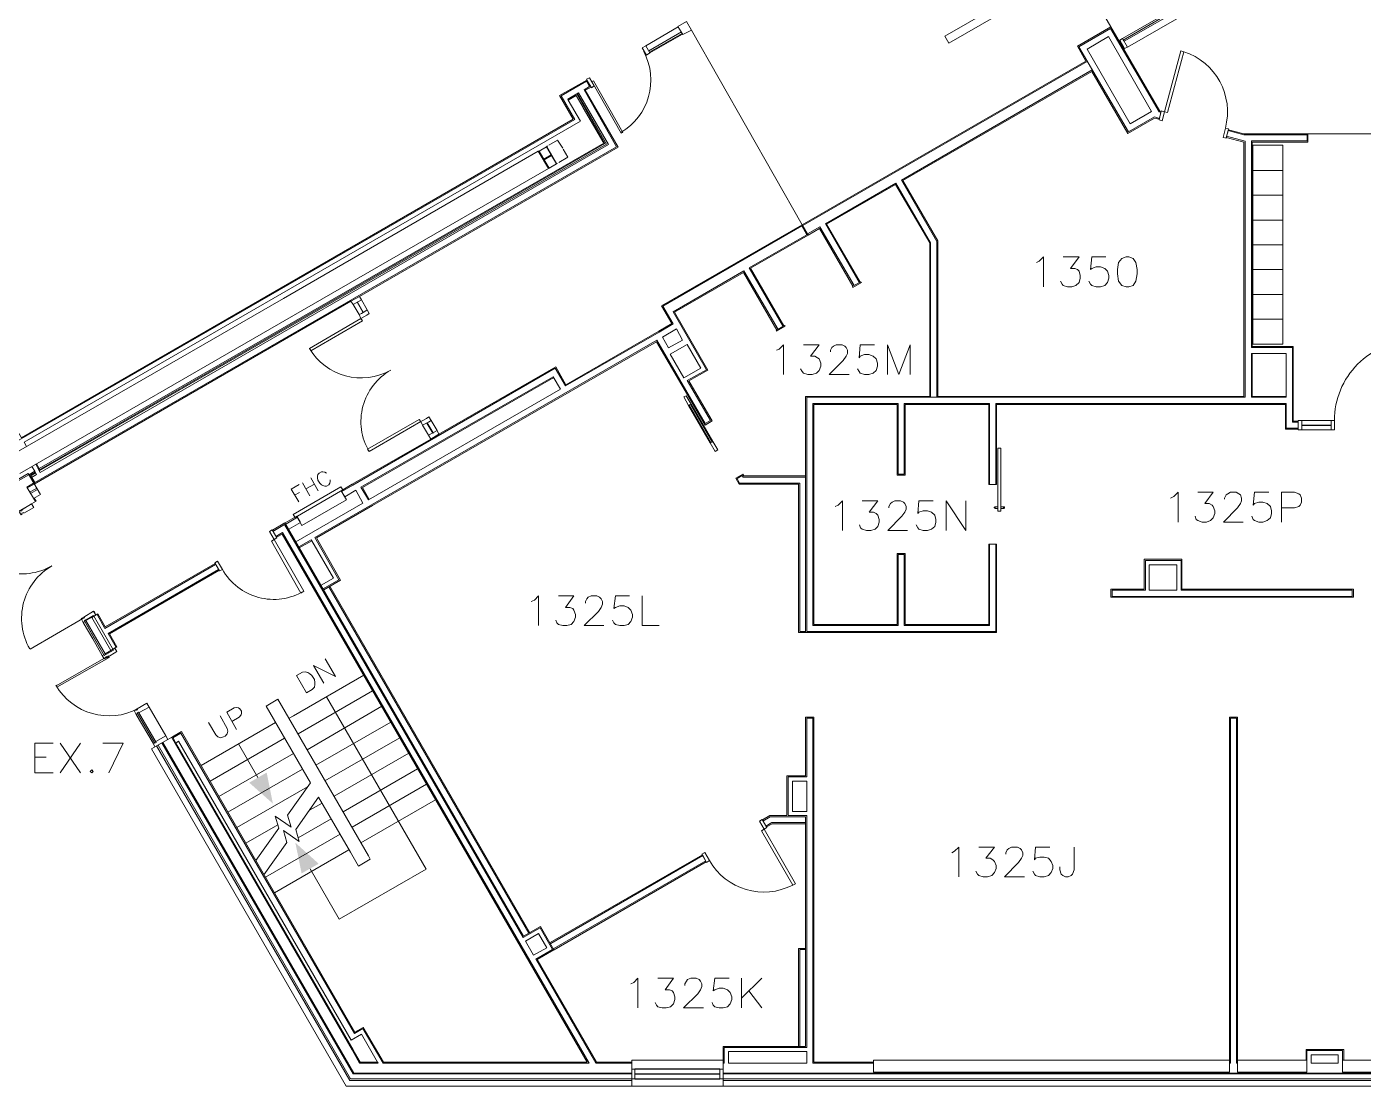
# Model space of a CAD drawing. Header units: millimetres. Extents: x 171 to 6612, y 356 to 4695.
# Drawn here: x 2300 to 3106, y 1462 to 2101 of the extents above; entities that cross this region are included whole.
import ezdxf

# ---------------------------------------------------------------- set-up
doc = ezdxf.new("R2010")
doc.units = ezdxf.units.MM
for name, color, linetype in [('descriptions', 252, 'Continuous'), ('doors', 170, 'Continuous'), ('exits', 251, 'Continuous'), ('rooms', 30, 'Continuous'), ('stairs down', 3, 'Continuous'), ('stairs up', 3, 'Continuous'), ('walls', 7, 'Continuous')]:
    doc.layers.add(name, color=color, linetype=linetype)

msp = doc.modelspace()

# ---------------------------------------------------------------- linework, layer by layer
at = {"layer": 'descriptions', "lineweight": 5}
for points in [[(2480.96, 1831.73), (2480.03, 1832.43), (2478.86, 1832.67), (2477.92, 1832.67), (2476.52, 1831.73), (2475.82, 1831.03), (2475.58, 1829.86), (2475.58, 1828.92), (2475.82, 1827.52), (2476.99, 1825.65), (2477.92, 1824.71), (2478.86, 1824.24), (2480.03, 1824.01), (2480.96, 1824.01), (2482.37, 1824.71), (2483.07, 1825.65), (2483.3, 1826.82), (2483.3, 1827.75)], [(2464.35, 1814.42), (2459.68, 1822.14), (2464.59, 1824.95)], [(2466.46, 1825.88), (2470.9, 1818.16)], [(2468.57, 1822.37), (2473.71, 1825.18)], [(2471.61, 1828.92), (2476.05, 1821.2)], [(2461.78, 1818.4), (2464.82, 1820.03)]]:
    msp.add_lwpolyline(points, dxfattribs=at)
at = {"layer": 'doors', "lineweight": 9}
for points in [[(2470.67, 1907.05, 0.408768), (2519.79, 1893.95, 0.417548), (2506.69, 1844.83)], [(2265.14, 1789.4, 0.414214), (2315.47, 1775.9, 0.414214), (2302.06, 1725.89)]]:
    msp.add_lwpolyline(points, format="xyb", dxfattribs=at)
msp.add_lwpolyline([(2349.5, 1721.55), (2317.92, 1703.54), (2318.39, 1702.61), (2349.97, 1720.62), (2349.74, 1721.09)], dxfattribs=at)
for centre, radius, start, end in [((2639.98, 2068.89), 36.61, 300.21213, 28.17417), ((3136.6, 1863.58), 47.92, 89.95887, 180.04113), ((2449.22, 1791.13), 35.51, 209.36187, 300.7753), ((2349.91, 1722.44), 37.08, 210.21213, 298.19615)]:
    msp.add_arc(centre, radius, start, end, dxfattribs=at)
at = {"layer": 'doors', "lineweight": 5}
for centre, radius, start, end in [((2986.14, 2049.76), 38.1, 345.02317, 71.99377), ((2744.69, 1616.98), 37.92, 209.95591, 297.38047)]:
    msp.add_arc(centre, radius, start, end, dxfattribs=at)
at = {"layer": 'exits', "lineweight": 9}
for points in [[(2316.29, 1650.91), (2305.06, 1650.91), (2305.06, 1668.92), (2316.29, 1668.92)], [(2320.5, 1668.92), (2332.66, 1650.91)], [(2332.66, 1668.92), (2320.5, 1650.91)], [(2349.74, 1650.91), (2358.39, 1668.92), (2346.23, 1668.92)], [(2305.06, 1660.5), (2312.07, 1660.5)]]:
    msp.add_lwpolyline(points, dxfattribs=at)
msp.add_lwpolyline([(2339.44, 1652.78), (2338.51, 1651.85), (2339.44, 1650.91), (2340.38, 1651.85)], close=True, dxfattribs=at)
at = {"layer": 'rooms', "lineweight": 9}
for points in [[(2909.03, 1958.75), (2910.67, 1959.68), (2913.24, 1962.26), (2913.24, 1944.24)], [(2925.17, 1962.26), (2934.76, 1962.26), (2929.62, 1955.24), (2932.19, 1955.24), (2933.83, 1954.54), (2934.76, 1953.6), (2935.46, 1951.03), (2935.46, 1949.39), (2934.76, 1946.82), (2932.89, 1944.95), (2930.32, 1944.24), (2927.75, 1944.24), (2925.17, 1944.95), (2924.47, 1945.88), (2923.53, 1947.52)], [(2950.9, 1962.26), (2942.48, 1962.26), (2941.55, 1954.54), (2942.48, 1955.24), (2945.05, 1956.17), (2947.63, 1956.17), (2950.2, 1955.24), (2951.84, 1953.6), (2952.77, 1951.03), (2952.77, 1949.39), (2951.84, 1946.82), (2950.2, 1944.95), (2947.63, 1944.24), (2945.05, 1944.24), (2942.48, 1944.95), (2941.55, 1945.88), (2940.61, 1947.52)], [(2752.31, 1905.88), (2753.94, 1906.58), (2756.52, 1909.16), (2756.52, 1891.38)], [(2768.68, 1909.16), (2778.04, 1909.16), (2772.89, 1902.37), (2775.46, 1902.37), (2777.1, 1901.44), (2778.04, 1900.73), (2778.97, 1898.16), (2778.97, 1896.29), (2778.04, 1893.72), (2776.4, 1892.08), (2773.83, 1891.38), (2771.25, 1891.38), (2768.68, 1892.08), (2767.75, 1893.02), (2766.81, 1894.65)], [(2784.82, 1904.95), (2784.82, 1905.88), (2785.76, 1907.52), (2786.69, 1908.45), (2788.33, 1909.16), (2791.84, 1909.16), (2793.48, 1908.45), (2794.41, 1907.52), (2795.11, 1905.88), (2795.11, 1904.01), (2794.41, 1902.37), (2792.54, 1899.8), (2784.12, 1891.38), (2796.05, 1891.38)], [(2811.49, 1909.16), (2802.83, 1909.16), (2802.13, 1901.44), (2802.83, 1902.37), (2805.41, 1903.31), (2807.98, 1903.31), (2810.55, 1902.37), (2812.42, 1900.73), (2813.13, 1898.16), (2813.13, 1896.29), (2812.42, 1893.72), (2810.55, 1892.08), (2807.98, 1891.38), (2805.41, 1891.38), (2802.83, 1892.08), (2802.13, 1893.02), (2801.2, 1894.65)], [(2819.21, 1891.38), (2819.21, 1909.16), (2825.99, 1891.38), (2833.01, 1909.16), (2833.01, 1891.38)], [(2787.63, 1811.61), (2789.5, 1812.55), (2792.07, 1815.12), (2792.07, 1797.11)], [(2804, 1815.12), (2813.36, 1815.12), (2808.21, 1808.34), (2810.79, 1808.34), (2812.42, 1807.4), (2813.36, 1806.47), (2814.3, 1803.89), (2814.3, 1802.26), (2813.36, 1799.68), (2811.72, 1798.05), (2809.15, 1797.11), (2806.58, 1797.11), (2804, 1798.05), (2803.07, 1798.75), (2802.37, 1800.62)], [(2820.14, 1810.91), (2820.14, 1811.61), (2821.08, 1813.48), (2822.01, 1814.19), (2823.65, 1815.12), (2827.16, 1815.12), (2828.8, 1814.19), (2829.73, 1813.48), (2830.44, 1811.61), (2830.44, 1809.98), (2829.73, 1808.34), (2827.86, 1805.76), (2819.44, 1797.11), (2831.37, 1797.11)], [(2846.81, 1815.12), (2838.15, 1815.12), (2837.45, 1807.4), (2838.15, 1808.34), (2840.73, 1809.04), (2843.3, 1809.04), (2845.87, 1808.34), (2847.75, 1806.47), (2848.45, 1803.89), (2848.45, 1802.26), (2847.75, 1799.68), (2845.87, 1798.05), (2843.3, 1797.11), (2840.73, 1797.11), (2838.15, 1798.05), (2837.45, 1798.75), (2836.52, 1800.62)], [(2854.53, 1797.11), (2854.53, 1815.12), (2866.46, 1797.11), (2866.46, 1815.12)], [(2989.97, 1816.76), (2991.84, 1817.69), (2994.41, 1820.27), (2994.41, 1802.26)], [(3006.34, 1820.27), (3015.7, 1820.27), (3010.55, 1813.48), (3013.12, 1813.48), (3015, 1812.55), (3015.7, 1811.61), (3016.63, 1809.04), (3016.63, 1807.4), (3015.7, 1804.83), (3014.06, 1803.19), (3011.49, 1802.26), (3008.91, 1802.26), (3006.34, 1803.19), (3005.41, 1803.89), (3004.7, 1805.76)], [(3022.48, 1816.06), (3022.48, 1816.76), (3023.42, 1818.63), (3024.35, 1819.33), (3025.99, 1820.27), (3029.5, 1820.27), (3031.14, 1819.33), (3032.07, 1818.63), (3032.77, 1816.76), (3032.77, 1815.12), (3032.07, 1813.48), (3030.2, 1810.91), (3021.78, 1802.26), (3033.71, 1802.26)], [(3049.15, 1820.27), (3040.49, 1820.27), (3039.79, 1812.55), (3040.49, 1813.48), (3043.07, 1814.19), (3045.64, 1814.19), (3048.21, 1813.48), (3050.08, 1811.61), (3050.79, 1809.04), (3050.79, 1807.4), (3050.08, 1804.83), (3048.21, 1803.19), (3045.64, 1802.26), (3043.07, 1802.26), (3040.49, 1803.19), (3039.79, 1803.89), (3038.86, 1805.76)], [(3056.87, 1802.26), (3056.87, 1820.27), (3064.59, 1820.27), (3067.16, 1819.33), (3068.1, 1818.63), (3068.8, 1816.76), (3068.8, 1814.19), (3068.1, 1812.55), (3067.16, 1811.61), (3064.59, 1810.91), (3056.87, 1810.91)], [(2604.47, 1754.3), (2606.34, 1755.24), (2608.92, 1757.81), (2608.92, 1739.8)], [(2620.85, 1757.81), (2630.2, 1757.81), (2625.06, 1750.79), (2627.63, 1750.79), (2629.5, 1750.09), (2630.2, 1749.16), (2631.14, 1746.58), (2631.14, 1744.95), (2630.2, 1742.37), (2628.56, 1740.5), (2625.99, 1739.8), (2623.42, 1739.8), (2620.85, 1740.5), (2619.91, 1741.44), (2619.21, 1743.07)], [(2637.22, 1753.37), (2637.22, 1754.3), (2637.92, 1755.94), (2638.86, 1756.88), (2640.49, 1757.81), (2644, 1757.81), (2645.64, 1756.88), (2646.58, 1755.94), (2647.51, 1754.3), (2647.51, 1752.67), (2646.58, 1750.79), (2644.94, 1748.22), (2636.28, 1739.8), (2648.21, 1739.8)], [(2663.65, 1757.81), (2655.23, 1757.81), (2654.3, 1750.09), (2655.23, 1750.79), (2657.8, 1751.73), (2660.38, 1751.73), (2662.95, 1750.79), (2664.59, 1749.16), (2665.52, 1746.58), (2665.52, 1744.95), (2664.59, 1742.37), (2662.95, 1740.5), (2660.38, 1739.8), (2657.8, 1739.8), (2655.23, 1740.5), (2654.3, 1741.44), (2653.36, 1743.07)], [(2671.37, 1757.81), (2671.37, 1739.8), (2681.66, 1739.8)], [(2858.04, 1602.72), (2859.68, 1603.66), (2862.25, 1606.23), (2862.25, 1588.22)], [(2874.41, 1606.23), (2883.77, 1606.23), (2878.62, 1599.45), (2881.2, 1599.45), (2882.83, 1598.51), (2883.77, 1597.58), (2884.7, 1595.01), (2884.7, 1593.37), (2883.77, 1590.79), (2882.13, 1589.16), (2879.56, 1588.22), (2876.99, 1588.22), (2874.41, 1589.16), (2873.48, 1589.86), (2872.54, 1591.73)], [(2890.55, 1602.02), (2890.55, 1602.72), (2891.49, 1604.6), (2892.42, 1605.3), (2894.06, 1606.23), (2897.57, 1606.23), (2899.21, 1605.3), (2900.14, 1604.6), (2900.84, 1602.72), (2900.84, 1601.09), (2900.14, 1599.45), (2898.27, 1596.88), (2889.85, 1588.22), (2901.78, 1588.22)], [(2917.22, 1606.23), (2908.56, 1606.23), (2907.86, 1598.51), (2908.56, 1599.45), (2911.14, 1600.15), (2913.71, 1600.15), (2916.28, 1599.45), (2917.92, 1597.58), (2918.86, 1595.01), (2918.86, 1593.37), (2917.92, 1590.79), (2916.28, 1589.16), (2913.71, 1588.22), (2911.14, 1588.22), (2908.56, 1589.16), (2907.86, 1589.86), (2906.93, 1591.73)], [(2931.72, 1606.23), (2931.72, 1592.43), (2930.79, 1589.86), (2930.08, 1589.16), (2928.21, 1588.22), (2926.58, 1588.22), (2924.94, 1589.16), (2924, 1589.86), (2923.07, 1592.43), (2923.07, 1594.3)], [(2664.59, 1523.66), (2666.23, 1524.6), (2668.8, 1527.17), (2668.8, 1509.16)], [(2680.73, 1527.17), (2690.32, 1527.17), (2685.17, 1520.15), (2687.75, 1520.15), (2689.38, 1519.45), (2690.32, 1518.51), (2691.02, 1515.94), (2691.02, 1514.3), (2690.32, 1511.73), (2688.45, 1509.86), (2685.87, 1509.16), (2683.3, 1509.16), (2680.73, 1509.86), (2680.03, 1510.79), (2679.09, 1512.43)], [(2697.1, 1522.72), (2697.1, 1523.66), (2698.04, 1525.3), (2698.74, 1526.23), (2700.61, 1527.17), (2703.89, 1527.17), (2705.76, 1526.23), (2706.46, 1525.3), (2707.4, 1523.66), (2707.4, 1522.02), (2706.46, 1520.15), (2704.82, 1517.58), (2696.17, 1509.16), (2708.33, 1509.16)], [(2723.77, 1527.17), (2715.11, 1527.17), (2714.18, 1519.45), (2715.11, 1520.15), (2717.69, 1521.09), (2720.26, 1521.09), (2722.83, 1520.15), (2724.47, 1518.51), (2725.41, 1515.94), (2725.41, 1514.3), (2724.47, 1511.73), (2722.83, 1509.86), (2720.26, 1509.16), (2717.69, 1509.16), (2715.11, 1509.86), (2714.18, 1510.79), (2713.48, 1512.43)], [(2731.25, 1527.17), (2731.25, 1509.16)], [(2743.42, 1527.17), (2731.25, 1515.01)], [(2735.7, 1519.45), (2743.42, 1509.16)]]:
    msp.add_lwpolyline(points, dxfattribs=at)
msp.add_lwpolyline([(2963.07, 1962.26), (2960.49, 1961.32), (2958.62, 1958.75), (2957.92, 1954.54), (2957.92, 1951.96), (2958.62, 1947.52), (2960.49, 1944.95), (2963.07, 1944.24), (2964.7, 1944.24), (2967.28, 1944.95), (2968.91, 1947.52), (2969.85, 1951.96), (2969.85, 1954.54), (2968.91, 1958.75), (2967.28, 1961.32), (2964.7, 1962.26)], close=True, dxfattribs=at)
at = {"layer": 'stairs down', "lineweight": 9}
for points in [[(2479.33, 1705.18), (2473.24, 1715.71), (2486.34, 1709.16), (2480.26, 1719.68)], [(2458.51, 1683.89), (2461.08, 1685.3), (2503.42, 1709.86)], [(2463.89, 1674.54), (2508.8, 1700.5)], [(2480.96, 1696.76), (2541.08, 1592.9), (2488.68, 1562.72), (2471.14, 1593.13)], [(2469.27, 1664.95), (2514.41, 1691.15)], [(2474.65, 1655.59), (2519.79, 1681.55)], [(2480.03, 1646.23), (2525.17, 1672.2)], [(2485.64, 1636.88), (2530.55, 1662.84)], [(2491.02, 1627.52), (2535.93, 1653.48)], [(2496.4, 1618.16), (2541.31, 1644.13)], [(2478.39, 1632.67), (2470.67, 1628.46)], [(2501.78, 1608.81), (2546.69, 1634.77)], [(2483.77, 1623.31), (2463.89, 1611.85)], [(2489.15, 1613.95), (2444.24, 1587.99)], [(2494.53, 1604.6), (2449.62, 1578.63)]]:
    msp.add_lwpolyline(points, dxfattribs=at)
msp.add_lwpolyline([(2469.03, 1699.33), (2462.95, 1709.62), (2466.46, 1711.73), (2468.1, 1711.96), (2469.74, 1711.5), (2470.9, 1710.79), (2472.07, 1709.62), (2473.71, 1707.29), (2473.95, 1705.41), (2473.95, 1704.24), (2473.71, 1702.61), (2472.31, 1701.2)], close=True, dxfattribs=at)
at = {"layer": 'stairs down', "transparency": 33554559}
msp.add_solid([(2465.99, 1590.33), (2462.25, 1608.81), (2476.28, 1596.17)], dxfattribs=at)
at = {"layer": 'stairs up', "lineweight": 9}
for points in [[(2409.85, 1681.32), (2414.3, 1673.84), (2415.47, 1672.67), (2417.1, 1672.2), (2418.98, 1672.67), (2419.91, 1673.13), (2421.08, 1674.54), (2421.55, 1676.17), (2421.08, 1677.81), (2416.87, 1685.3)], [(2426.69, 1677.11), (2420.85, 1687.64), (2425.29, 1690.21), (2426.93, 1690.44), (2427.86, 1690.21), (2428.8, 1689.51), (2429.74, 1688.1), (2429.74, 1686.93), (2429.5, 1686), (2428.33, 1684.6), (2423.89, 1682.02)], [(2450.32, 1681.32), (2405.41, 1655.36)], [(2455.7, 1671.96), (2410.79, 1646)], [(2427.86, 1668.46), (2439.56, 1648.1)], [(2461.08, 1662.61), (2416.17, 1636.64)], [(2466.46, 1653.25), (2421.55, 1627.29)], [(2469.5, 1642.49), (2426.93, 1617.93)], [(2451.72, 1619.57), (2432.31, 1608.57)]]:
    msp.add_lwpolyline(points, dxfattribs=at)
at = {"layer": 'stairs up', "transparency": 33554559}
msp.add_solid([(2444.94, 1651.15), (2448.68, 1632.43), (2434.41, 1645.06)], dxfattribs=at)
at = {"layer": 'walls', "color": 11, "lineweight": 9, "true_color": 0xf27172}
for points in [[(2438.39, 2414.65), (2429.27, 2409.27), (2414.3, 2435.24), (2072.54, 2237.81), (2295.47, 1851.61), (2630.67, 2045.06), (2622.48, 2059.33), (2637.69, 2068.22), (2639.56, 2064.94), (2636.28, 2063.07), (2655.93, 2028.69), (2305.06, 1826.12), (2302.48, 1830.56), (2305.53, 1832.43)], [(2500.85, 1938.4), (2656.87, 2028.45), (2636.99, 2062.84), (2640.49, 2064.71), (2637.92, 2068.92), (2621.55, 2059.56), (2629.73, 2045.3), (2297.1, 1853.02), (2075.35, 2237.11), (2413.59, 2432.2), (2428.57, 2406.46), (2439.56, 2412.78), (2439.33, 2413.01)], [(2931.96, 2140.5), (2853.83, 2095.35), (2856.17, 2091.14), (2988.8, 2167.63), (2956.28, 2190.56), (2949.03, 2188.45), (2955.82, 2198.04), (2948.56, 2195.94), (2916.05, 2218.63), (2812.42, 2158.98), (2815, 2154.77), (2920.26, 2215.59)], [(2960.96, 2093.95), (3000.03, 2116.41), (3040.96, 2116.41), (3081.43, 2116.41), (3081.43, 2110.56), (3040.96, 2110.56), (3001.66, 2110.56), (2964, 2088.8)], [(3066.93, 1863.07), (3063.88, 1863.07), (3063.88, 1908.22), (3039.09, 1908.22), (3039.09, 2031.49), (3072.77, 2031.49), (3072.77, 2036.41), (3034.18, 2036.41), (3024.82, 2038.98), (3023.42, 2034.3), (3034.18, 2031.49), (3034.18, 1878.04), (2849.62, 1878.04), (2849.62, 1971.85), (2828.56, 2008.34), (2942.48, 2074.07), (2964.24, 2036.64), (2980.14, 2046), (2982.95, 2045.3), (2984.35, 2049.97), (2983.42, 2050.21), (2953.94, 2100.97), (2933.83, 2089.27), (2938.74, 2080.38), (2767.75, 1981.67), (2683.07, 1932.78), (2689.15, 1922.02), (2681.43, 1917.34), (2625.29, 1885.06), (2619.21, 1895.82), (2548.8, 1855.36)], [(2693.13, 2100.97), (2673.48, 2089.51)], [(2695.7, 2096.52), (2676.05, 2085.3)], [(2983.18, 2045.76), (2980.14, 2046.7), (2964.47, 2037.58), (2934.53, 2089.04), (2953.71, 2100.03), (2982.95, 2049.74), (2984.12, 2049.27)], [(2939.67, 2080.15), (2768.21, 1981.2)], [(2304.36, 1816.52), (2308.57, 1818.86), (2301.08, 1831.5), (2290.09, 1825.18), (2282.37, 1838.75), (2285.64, 1840.62), (2284, 1843.43), (2152.08, 2071.49)], [(2848.91, 1877.58), (2848.91, 1971.61), (2827.63, 2008.57), (2942.72, 2075)], [(2300.15, 1847.87), (2298.74, 1850.44), (2634.18, 2044.13), (2626.69, 2056.76), (2631.61, 2059.56), (2635.82, 2052.31)], [(2305.76, 1837.11), (2307.4, 1834.07), (2308.33, 1832.2), (2651.02, 2030.09), (2633.01, 2061.2), (2626.46, 2057.46), (2626.69, 2056.76)], [(2307.63, 1833.6), (2648.92, 2030.56), (2631.84, 2060.5)], [(2307.86, 1833.13), (2649.85, 2030.33), (2632.31, 2060.73)], [(2635.82, 2052.08), (2648.21, 2030.79), (2307.86, 1834.54), (2306.23, 1837.34)], [(2884.47, 1788.92), (2884.47, 1736.29), (2770.55, 1736.29), (2770.55, 1877.58), (3034.88, 1877.58), (3034.88, 2031.96), (3023.65, 2035)], [(3024.59, 2038.51), (3034.18, 2035.94), (3072.31, 2035.94), (3072.31, 2032.2), (3038.62, 2032.2), (3038.62, 1907.52), (3063.42, 1907.52), (3063.42, 1862.61), (3066.93, 1862.61)], [(2845.17, 1877.58), (2845.17, 1970.68), (2824.35, 2006.7), (2781.78, 1982.14), (2802.13, 1946.82)], [(2771.49, 1975.35), (2778.27, 1979.33), (2798.39, 1944.48), (2802.83, 1947.05), (2782.48, 1981.9), (2824.12, 2006), (2844.7, 1970.68), (2844.7, 1878.04), (2769.85, 1878.04), (2769.85, 1735.59)], [(2479.33, 1761.32), (2489.38, 1767.17), (2474.88, 1792.67), (2508.8, 1812.31), (2680.03, 1911.03), (2695.23, 1884.83), (2709.27, 1860.74), (2713.48, 1863.31), (2699.44, 1887.4), (2710.9, 1893.95), (2690.79, 1928.81), (2732.42, 1952.9), (2752.54, 1918.04), (2756.75, 1920.62), (2736.63, 1955.47), (2771.49, 1975.35), (2767.75, 1981.67)], [(2756.28, 1920.15), (2735.93, 1955.71), (2770.55, 1975.59), (2767.51, 1980.97), (2683.77, 1932.55), (2690.09, 1921.79), (2681.66, 1916.88), (2625.06, 1884.36), (2618.97, 1895.12), (2496.87, 1824.48), (2490.32, 1820.74)], [(2799.09, 1944.95), (2778.51, 1980.27), (2771.02, 1976.06)], [(2753.24, 1918.51), (2732.66, 1953.83), (2690.09, 1929.04), (2710.2, 1894.19), (2698.51, 1887.64), (2712.54, 1863.54), (2709.27, 1861.67), (2680.26, 1911.96), (2473.95, 1792.9), (2488.45, 1767.4), (2479.09, 1762.02)], [(2802.83, 1947.05), (2803.07, 1947.28), (2803.54, 1946.82), (2798.39, 1943.78), (2798.15, 1944.24), (2798.39, 1944.48)], [(2303.42, 1835.71), (2305.06, 1832.9), (2301.55, 1830.79), (2304.82, 1825.18), (2495.7, 1935.59)], [(2505.52, 1930.21), (2502.02, 1936.29)], [(2497.1, 1933.48), (2500.61, 1927.4)], [(2756.75, 1920.62), (2757.22, 1920.85), (2757.45, 1920.38), (2752.31, 1917.34), (2752.07, 1917.81), (2752.54, 1918.04)], [(3039.09, 1904.01), (3038.62, 1904.01), (3038.62, 1877.58), (3059.67, 1877.58), (3059.67, 1878.04)], [(2506.69, 1815.82), (2502.72, 1823.07), (2618.04, 1889.51)], [(2699.21, 1872.66), (2712.31, 1849.97), (2715.35, 1844.83), (2716.99, 1845.76), (2713.94, 1850.91), (2712.31, 1849.97)], [(2700.85, 1873.37), (2713.94, 1850.91)], [(2769.85, 1830.09), (2764, 1830.09), (2732.66, 1830.09), (2731.96, 1831.26), (2727.75, 1828.69), (2729.85, 1825.18), (2765.64, 1825.18), (2765.64, 1735.59), (2769.85, 1735.59), (2884.94, 1735.59), (2884.94, 1788.92), (2880.26, 1788.92), (2880.26, 1740.5), (2829.97, 1740.5), (2829.97, 1783.31), (2825.06, 1783.31), (2825.06, 1740.5), (2774.76, 1740.5), (2774.76, 1873.13), (2825.06, 1873.13), (2825.06, 1830.56), (2829.97, 1830.56), (2829.97, 1873.13), (2880.26, 1873.13), (2880.26, 1824.95), (2884.94, 1824.95), (2884.94, 1873.13), (3059.21, 1873.13), (3059.21, 1858.4), (3066.93, 1858.4)], [(2880.73, 1788.92), (2880.73, 1739.8), (2829.27, 1739.8), (2829.27, 1782.61), (2825.76, 1782.61), (2825.76, 1739.8), (2774.3, 1739.8), (2774.3, 1873.83), (2825.76, 1873.83), (2825.76, 1831.26), (2829.27, 1831.26), (2829.27, 1873.83), (2880.73, 1873.83), (2880.73, 1824.95)], [(3066.93, 1858.86), (3059.67, 1858.86), (3059.67, 1873.83), (2884.47, 1873.83), (2884.47, 1824.95)], [(2547.63, 1857.46), (2544.12, 1863.54)], [(3086.81, 1863.54), (3069.03, 1863.54)], [(2538.97, 1860.74), (2542.48, 1854.65)], [(3069.03, 1857.93), (3086.81, 1857.93)], [(2543.89, 1852.31), (2496.4, 1825.18), (2489.85, 1821.2), (2491.96, 1817.46), (2498.74, 1821.44), (2502.95, 1813.72), (2462.48, 1790.33)], [(2884, 1810.44), (2885.87, 1810.44), (2885.87, 1811.14), (2885.87, 1846.93), (2887.51, 1846.93), (2887.51, 1811.14), (2887.51, 1810.44), (2889.62, 1810.44)], [(2290.09, 1825.18), (2290.55, 1824.48), (2301.55, 1830.79)], [(2302.72, 1830.09), (2305.76, 1831.73)], [(2303.19, 1829.16), (2306.23, 1831.03), (2305.06, 1832.9)], [(2307.4, 1834.07), (2307.86, 1834.54)], [(2769.85, 1736.29), (2766.34, 1736.29), (2766.34, 1825.65), (2730.09, 1825.65), (2728.68, 1828.45), (2731.72, 1830.33), (2732.19, 1829.39), (2769.85, 1829.39)], [(2305.53, 1814.65), (2300.38, 1823.31), (2304.36, 1825.65)], [(2300.61, 1822.84), (2304.82, 1825.18)], [(2302.02, 1820.27), (2306.23, 1822.61)], [(2302.48, 1819.57), (2306.69, 1821.9)], [(2880.26, 1824.95), (2884.94, 1824.95)], [(2292.19, 1809.51), (2293.36, 1807.64), (2305.99, 1814.89), (2304.82, 1816.76)], [(2458.27, 1798.05), (2465.29, 1802.02), (2463.19, 1805.76), (2456.17, 1801.79)], [(2463.42, 1805.3), (2456.4, 1801.09)], [(2885.87, 1811.38), (2884, 1811.38)], [(2885.87, 1810.68), (2885.87, 1808.81), (2887.51, 1808.81), (2887.51, 1810.68)], [(2889.62, 1811.38), (2887.51, 1811.38)], [(2665.06, 1472.2), (2665.06, 1476.41), (2643.77, 1476.41), (2607.98, 1538.4), (2618.04, 1544.25), (2610.09, 1558.28), (2599.79, 1552.43), (2455.93, 1801.79), (2448.45, 1797.34)], [(2665.06, 1475.94), (2643.3, 1475.94), (2607.28, 1538.63), (2617.34, 1544.48), (2609.85, 1557.58), (2599.56, 1551.73), (2455.7, 1800.85), (2448.68, 1796.64)], [(2388.33, 1672.2), (2393.24, 1675), (2497.81, 1493.72), (2502.95, 1496.76), (2515.12, 1475.94), (2639.33, 1475.94), (2454.53, 1795.94), (2450.55, 1793.6)], [(2450.79, 1793.13), (2454.3, 1795), (2638.16, 1476.41), (2515.35, 1476.41), (2503.19, 1497.46), (2498.04, 1494.65)], [(2464.35, 1787.29), (2471.84, 1791.5), (2472.07, 1791.03), (2485.17, 1768.34), (2477.69, 1764.13)], [(2464.59, 1786.82), (2472.07, 1791.03)], [(2880.26, 1788.92), (2884.94, 1788.92)], [(2413.83, 1777.23), (2347.63, 1739.1), (2343.19, 1746.82), (2339.44, 1744.71), (2350.91, 1724.83), (2354.65, 1726.93), (2350.2, 1734.89), (2416.17, 1773.02)], [(2414.06, 1776.76), (2347.4, 1738.16), (2342.72, 1746.58)], [(2415.93, 1773.72), (2349.27, 1735.12), (2354.18, 1726.7)], [(2603.07, 1554.3), (2482.37, 1763.19)], [(2603.54, 1554.54), (2483.07, 1763.66)], [(2302.25, 1725.53), (2334.06, 1744.01), (2333.83, 1744.48), (2334.76, 1744.95)], [(2334.3, 1741.67), (2340.14, 1731.85), (2345.76, 1721.79)], [(2335, 1742.61), (2340.85, 1732.31), (2346.93, 1721.79)], [(2335.93, 1742.84), (2341.78, 1732.78), (2347.63, 1722.72)], [(2342.02, 1746.12), (2340.85, 1748.45)], [(2354.65, 1724.13), (2353.48, 1726.23)], [(2348.8, 1720.62), (2347.86, 1720.15), (2347.63, 1720.62)], [(2384.12, 1673.37), (2372.66, 1693.02)], [(2443.3, 1589.39), (2457.1, 1609.04), (2455, 1616.29), (2464.59, 1609.51), (2462.48, 1616.76), (2476.28, 1636.41), (2495.47, 1603.19), (2500.38, 1594.77), (2507.4, 1598.98), (2506.23, 1600.85), (2451.72, 1695.36), (2444.71, 1691.15), (2471.37, 1645.06), (2457.57, 1625.41), (2459.68, 1618.16), (2450.09, 1624.95), (2452.19, 1617.7), (2438.39, 1598.05)], [(2366.11, 1688.57), (2365.88, 1689.04), (2366.81, 1689.51)], [(2366.34, 1686.23), (2376.4, 1668.92)], [(2810.79, 1476.41), (2774.76, 1476.41), (2774.76, 1684.6), (2769.85, 1684.6), (2769.85, 1649.27), (2758.62, 1649.27), (2758.62, 1625.18), (2748.33, 1625.18), (2743.89, 1622.61), (2746.23, 1618.4), (2749.73, 1620.27), (2769.85, 1620.27)], [(3030.2, 1477.58), (3030.2, 1684.6), (3025.52, 1684.6), (3025.52, 1477.58)], [(2720.26, 1475.94), (2720.73, 1475.94), (2720.73, 1485.3), (2770.55, 1485.3), (2770.55, 1625.18), (2759.32, 1625.18), (2759.32, 1648.57), (2770.55, 1648.57), (2770.55, 1683.89), (2774.3, 1683.89), (2774.3, 1475.94), (2810.79, 1475.94)], [(3025.52, 1475.94), (3025.99, 1475.94), (3025.99, 1683.89), (3029.73, 1683.89), (3029.73, 1475.94), (3030.2, 1475.94)], [(2388.1, 1672.67), (2375.47, 1665.41), (2492.89, 1461.91), (2665.06, 1461.91)], [(2381.78, 1669.16), (2497.1, 1469.39), (2665.06, 1469.39)], [(2382.25, 1669.39), (2497.57, 1469.86), (2665.06, 1469.86)], [(2387.63, 1672.43), (2496.4, 1483.66)], [(2498.51, 1493.95), (2498.04, 1494.65), (2393.48, 1675.94), (2388.1, 1672.67), (2390.2, 1668.92)], [(2497.1, 1483.89), (2390.2, 1668.92), (2391.84, 1670.09), (2495.93, 1489.74), (2502.02, 1493.25), (2511.84, 1476.41), (2501.31, 1476.41), (2497.1, 1483.66)], [(2378.51, 1667.29), (2495, 1465.41), (2665.06, 1465.41)], [(2379.44, 1667.75), (2495.47, 1466.35), (2665.06, 1466.35), (2665.06, 1461.91), (4070.43, 1461.91), (4070.43, 1466.35), (3507.39, 1466.35), (3507.39, 1461.91)], [(2720.26, 1472.2), (2720.26, 1476.41), (2720.26, 1486), (2769.85, 1486), (2769.85, 1624.48), (2748.56, 1624.48), (2744.12, 1621.91)], [(2745.99, 1618.86), (2749.5, 1620.97), (2769.85, 1620.97)], [(2618.27, 1544.25), (2709.97, 1597.34), (2707.63, 1601.55), (2615.93, 1548.69)], [(2707.86, 1601.09), (2616.17, 1547.99)], [(2709.73, 1597.81), (2618.04, 1544.95)], [(2769.85, 1544.95), (2765.64, 1544.95), (2765.64, 1486)], [(2769.85, 1544.48), (2766.34, 1544.48), (2766.34, 1486)], [(2496.64, 1483.43), (2500.85, 1475.94), (2512.07, 1475.94), (2511.84, 1476.41)], [(3094.29, 1477.58), (3094.29, 1484.13), (3071.6, 1484.13), (3071.6, 1477.58)], [(3093.59, 1475.94), (3093.59, 1483.43), (3072.07, 1483.43), (3072.07, 1477.58)], [(2665.06, 1476.41), (2665.06, 1477.58), (2720.26, 1477.58)], [(2720.26, 1469.86), (3452.42, 1469.86)], [(2720.26, 1469.39), (3452.42, 1469.39)], [(3452.42, 1461.91), (3452.42, 1466.35), (2720.26, 1466.35), (2720.26, 1461.91)], [(2720.26, 1465.41), (3452.42, 1465.41)]]:
    msp.add_lwpolyline(points, dxfattribs=at)
at = {"layer": 'walls', "color": 11, "lineweight": 5, "true_color": 0xf27172}
for points in [[(2953.94, 2100.97), (2933.83, 2135.82)], [(2701.08, 2099.1), (2767.75, 1981.67)], [(3072.77, 2036.41), (3132.89, 2036.41)], [(2489.85, 1821.2), (2493.13, 1815.59), (2466.23, 1800.15), (2462.95, 1805.76)]]:
    msp.add_lwpolyline(points, dxfattribs=at)
at = {"layer": 'walls', "color": 11, "lineweight": 9, "true_color": 0xf27172}
for points in [[(2961.9, 2092.31), (3000.73, 2114.54), (3000.03, 2115.47), (2961.43, 2093.01)], [(2692.89, 2101.2), (2695.93, 2096.29), (2701.08, 2099.1), (2698.04, 2104.24)], [(2675.82, 2085.76), (2695.47, 2096.99), (2695, 2097.93), (2675.35, 2086.47)], [(2673.94, 2083.89), (2676.05, 2085.3), (2673.48, 2089.51), (2671.37, 2088.34)], [(2939.67, 2087.63), (2952.54, 2095.12), (2978.51, 2049.97), (2965.64, 2042.49)], [(2962.13, 2087.87), (2964, 2088.8), (2960.96, 2093.95), (2959.32, 2093.01)], [(2988.1, 2049.27), (2986.22, 2049.74), (2996.05, 2086.47), (2997.92, 2086)], [(2640.73, 2064.24), (2642.37, 2065.41), (2639.56, 2070.32), (2637.69, 2069.39)], [(2658.74, 2036.87), (2659.68, 2037.34), (2641.9, 2068.45), (2640.96, 2067.99)], [(2984.82, 2044.36), (2982.95, 2044.83), (2984.35, 2050.44), (2986.22, 2049.74)], [(3023.42, 2033.83), (3021.55, 2034.3), (3022.95, 2039.92), (3024.82, 2039.45)], [(2502.02, 1936.29), (2500.85, 1938.4), (2495.7, 1935.59), (2497.1, 1933.48)], [(2499.44, 1934.89), (2502.95, 1928.81), (2503.19, 1928.81), (2499.68, 1934.89)], [(2506.69, 1928.1), (2505.52, 1930.21), (2504.12, 1929.27), (2502.02, 1928.1), (2500.61, 1927.4), (2501.78, 1925.06), (2505.29, 1927.17)], [(2502.72, 1923.66), (2501.78, 1925.06), (2470.67, 1907.05), (2471.61, 1905.65)], [(2683.54, 1913.83), (2691.96, 1918.75), (2695.7, 1911.96), (2687.28, 1907.28)], [(2688.21, 1903.54), (2696.4, 1889.27), (2706.69, 1895.12), (2698.51, 1909.39)], [(3059.67, 1904.01), (3059.67, 1878.04), (3039.09, 1878.04), (3039.09, 1904.01)], [(2622.02, 1882.49), (2506.23, 1815.59), (2501.78, 1823.31), (2617.57, 1889.97)], [(2696.4, 1877.81), (2699.21, 1872.66), (2700.85, 1873.37), (2697.8, 1878.51)], [(2699.68, 1872.9), (2712.78, 1850.21), (2713.48, 1850.44), (2700.38, 1873.13)], [(2536.87, 1864.24), (2537.8, 1862.84), (2506.69, 1844.83), (2505.76, 1846.23)], [(2538.97, 1860.74), (2542.48, 1862.61), (2544.12, 1863.54), (2542.72, 1865.65), (2541.31, 1864.71), (2539.44, 1863.78), (2537.8, 1862.84)], [(2541.55, 1861.9), (2545.06, 1855.82), (2545.29, 1856.06), (2541.78, 1862.14)], [(3066.93, 1857.93), (3069.03, 1857.93), (3069.03, 1863.54), (3066.93, 1863.54)], [(3086.81, 1857.93), (3088.68, 1857.93), (3088.68, 1859.57), (3088.68, 1861.9), (3088.68, 1863.54), (3086.81, 1863.54), (3086.81, 1859.57)], [(2548.8, 1855.36), (2547.63, 1857.46), (2542.48, 1854.65), (2543.89, 1852.31)], [(3086.81, 1860.74), (3069.03, 1860.74), (3069.03, 1860.5), (3086.81, 1860.5)], [(2304.59, 1811.14), (2303.19, 1813.25), (2297.34, 1809.74), (2297.57, 1809.51), (2296.64, 1808.81), (2296.4, 1809.27), (2295.47, 1808.81), (2296.87, 1806.7), (2297.57, 1807.17), (2297.34, 1807.64), (2298.27, 1808.1), (2298.51, 1807.64)], [(2448.21, 1797.58), (2451.02, 1792.67), (2449.38, 1791.73), (2446.58, 1796.64)], [(2447.75, 1790.79), (2449.38, 1791.73), (2467.4, 1760.62), (2465.52, 1759.45)], [(2415.23, 1778.63), (2418.27, 1773.72), (2416.4, 1772.78), (2413.59, 1777.69)], [(2996.75, 1779.8), (2974.06, 1779.8), (2974.06, 1761.79), (2953.94, 1761.79), (2953.94, 1756.88), (3100.14, 1756.88), (3100.14, 1761.79), (2996.75, 1761.79)], [(2996.28, 1761.09), (3099.44, 1761.09), (3099.44, 1757.34), (2954.65, 1757.34), (2954.65, 1761.09), (2974.76, 1761.09), (2974.76, 1779.1), (2996.28, 1779.1)], [(2977.1, 1776.52), (2993.71, 1776.52), (2993.71, 1761.09), (2977.1, 1761.09)], [(2342.02, 1746.12), (2340.61, 1748.45), (2334.76, 1744.95), (2335, 1744.48), (2334.06, 1744.01), (2333.83, 1744.48), (2333.13, 1744.01), (2334.3, 1741.67), (2335.23, 1742.37), (2335, 1742.61), (2335.7, 1743.31), (2335.93, 1742.84)], [(2346.93, 1721.79), (2352.54, 1725.06), (2340.61, 1745.88), (2335, 1742.61)], [(2354.65, 1724.13), (2353.48, 1726.23), (2347.63, 1722.72), (2347.86, 1722.49), (2346.93, 1721.79), (2346.69, 1722.26), (2345.76, 1721.79), (2346.93, 1719.68), (2347.86, 1720.15), (2347.63, 1720.62), (2348.57, 1721.09), (2348.8, 1720.62)], [(2374.06, 1690.68), (2372.66, 1693.02), (2366.81, 1689.51), (2367.05, 1689.04), (2366.11, 1688.57), (2365.88, 1689.04), (2364.94, 1688.57), (2366.34, 1686.23), (2367.05, 1686.7), (2366.81, 1687.17), (2367.75, 1687.64), (2367.98, 1687.4)], [(2378.27, 1669.39), (2367.75, 1687.64), (2366.81, 1687.17), (2377.57, 1668.92)], [(2384.12, 1673.37), (2378.04, 1669.86), (2378.27, 1669.39), (2377.57, 1668.92), (2377.34, 1669.39), (2376.4, 1668.92), (2377.57, 1666.58), (2385.29, 1671.03)], [(2761.9, 1627.75), (2761.9, 1646), (2770.55, 1646), (2770.55, 1627.75)], [(2742.01, 1621.91), (2743.65, 1622.84), (2746.46, 1617.93), (2744.82, 1616.99)], [(2743.18, 1616.06), (2744.82, 1616.99), (2763.77, 1584.01), (2762.13, 1583.31)], [(2707.4, 1602.02), (2709.03, 1602.96), (2711.84, 1598.05), (2710.2, 1596.88)], [(2605.87, 1540.97), (2600.96, 1549.39), (2608.92, 1554.07), (2613.83, 1545.41)], [(2723.3, 1482.96), (2723.3, 1475.94), (2770.55, 1475.94), (2770.55, 1482.96)], [(2810.79, 1470.33), (2810.79, 1477.58), (3025.52, 1477.58), (3025.52, 1470.33)], [(3030.2, 1470.33), (3030.2, 1477.58), (3072.07, 1477.58), (3072.07, 1470.33)], [(3074.65, 1480.85), (3074.65, 1475.94), (3091.02, 1475.94), (3091.02, 1480.85)], [(3093.59, 1470.33), (3093.59, 1477.58), (3282.83, 1477.58), (3282.83, 1470.33)], [(2666.93, 1466.35), (2666.93, 1472.2), (2665.06, 1472.2), (2665.06, 1466.35)], [(2666.93, 1469.16), (2718.16, 1469.16), (2718.16, 1469.39), (2666.93, 1469.39)], [(2718.16, 1472.2), (2718.16, 1466.35), (2720.26, 1466.35), (2720.26, 1472.2)]]:
    msp.add_lwpolyline(points, close=True, dxfattribs=at)
at = {"layer": 'walls', "color": 11, "lineweight": 0, "true_color": 0xf27172}
for points in [[(2615, 2029.62), (2620.38, 2032.66), (2623.42, 2027.75)], [(2613.59, 2028.69), (2609.15, 2026.11), (2608.68, 2026.11), (2455, 1937.23), (2290.09, 1842.02)], [(2608.68, 2026.11), (2614.76, 2015.59), (2461.08, 1926.93), (2296.17, 1831.5)], [(2613.83, 2028.92), (2613.59, 2028.69), (2616.4, 2023.78), (2611.96, 2021.2), (2609.15, 2026.11)], [(2620.38, 2018.63), (2619.91, 2018.4), (2619.68, 2018.4), (2616.64, 2023.31), (2612.19, 2020.73), (2615.23, 2015.82), (2614.76, 2015.59)], [(2614.3, 2029.16), (2613.83, 2028.92), (2619.91, 2018.4)], [(2623.65, 2027.28), (2626.46, 2022.37), (2621.08, 2019.1)], [(2615.23, 2015.82), (2619.68, 2018.4)]]:
    msp.add_lwpolyline(points, dxfattribs=at)
at = {"layer": 'walls', "color": 11, "lineweight": 5, "true_color": 0xf27172}
for points in [[(3039.56, 2014.42), (3039.56, 2029.62), (3057.57, 2029.62), (3057.57, 2014.42)], [(3039.56, 1999.45), (3039.56, 2014.42), (3057.57, 2014.42), (3057.57, 1999.45)], [(3039.56, 1984.48), (3039.56, 1999.45), (3057.57, 1999.45), (3057.57, 1984.48)], [(3039.56, 1969.51), (3039.56, 1984.48), (3057.57, 1984.48), (3057.57, 1969.51)], [(3039.56, 1954.54), (3039.56, 1969.51), (3057.57, 1969.51), (3057.57, 1954.54)], [(3039.56, 1939.57), (3039.56, 1954.54), (3057.57, 1954.54), (3057.57, 1939.57)], [(3039.56, 1924.59), (3039.56, 1939.57), (3057.57, 1939.57), (3057.57, 1924.59)], [(3039.56, 1909.62), (3039.56, 1924.59), (3057.57, 1924.59), (3057.57, 1909.62)], [(2460.85, 1806.93), (2489.62, 1823.54), (2490.79, 1821.67), (2462.02, 1805.06)]]:
    msp.add_lwpolyline(points, close=True, dxfattribs=at)
at = {"layer": 'walls', "color": 11, "lineweight": 30, "true_color": 0xf27172}
for points in [[(2718.16, 1472.2), (2666.93, 1472.2)], [(2666.93, 1466.35), (2718.16, 1466.35)]]:
    msp.add_lwpolyline(points, dxfattribs=at)
at = {"layer": 'walls', "color": 11, "lineweight": 9, "true_color": 0xf27172}
for centre in [(2883.89, 1811.03), (2889.5, 1811.03)]:
    msp.add_circle(centre, 0.351, dxfattribs=at)

doc.saveas('drawing.dxf')
